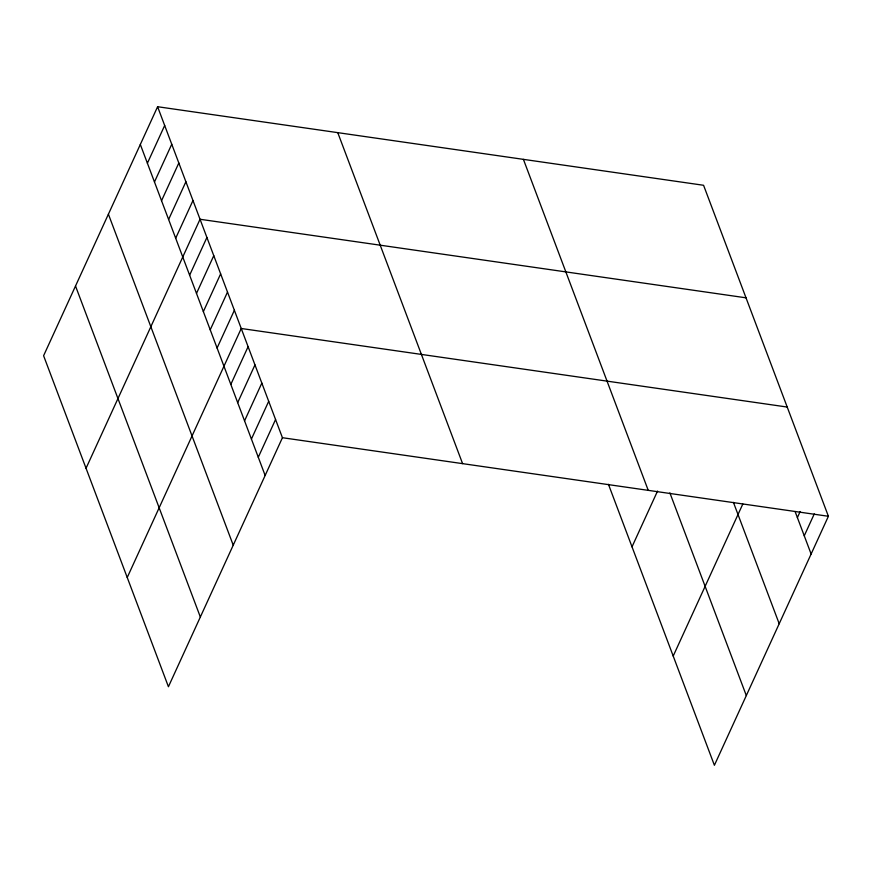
<?xml version="1.0" encoding="UTF-8"?>
<svg xmlns="http://www.w3.org/2000/svg" width="872" height="872" viewBox="0 0 872 872"><rect width="100%" height="100%" fill="white"/><g stroke="black" fill="none" stroke-linecap="round" stroke-linejoin="round"><path stroke-width="1.31" d="M157.603 106.722L43.6 355.722L168.427 686.722L282.43 437.711L157.603 106.722L703.573 185.278L828.4 516.279L714.397 765.278L608.438 484.298M147.39 163.228L164.677 125.481M154.464 181.976L171.751 144.24M161.538 200.734L178.825 162.999M168.612 219.493L185.9 181.747M175.686 238.252L192.974 200.506M86.045 468.264L200.037 219.264L746.018 297.821M189.627 275.214L206.904 237.467M196.494 293.417L213.771 255.67M203.361 311.62L220.638 273.873M210.228 329.823L227.505 292.076M217.084 348.026L234.372 310.29M127.236 577.493L241.239 328.493L787.209 407.05M230.818 384.432L248.095 346.696M237.685 402.646L254.962 364.899M244.552 420.849L261.829 383.102M251.419 439.052L268.696 401.305M258.286 457.255L275.563 419.508M632.015 546.82L657.553 491.045M673.206 656.049L742.802 504.049M797.389 517.608L800.18 511.515M804.257 535.811L814.284 513.891M282.43 437.711L828.4 516.279M795.101 511.537L811.124 554.014M733.428 502.37L779.197 623.731M669.881 492.887L746.312 695.562M523.407 159.358L648.234 490.347M337.769 132.653L462.596 463.642M140.327 144.469L265.143 475.458M108.401 214.185L233.227 545.174M75.515 286.016L200.342 617.005"/></g></svg>
